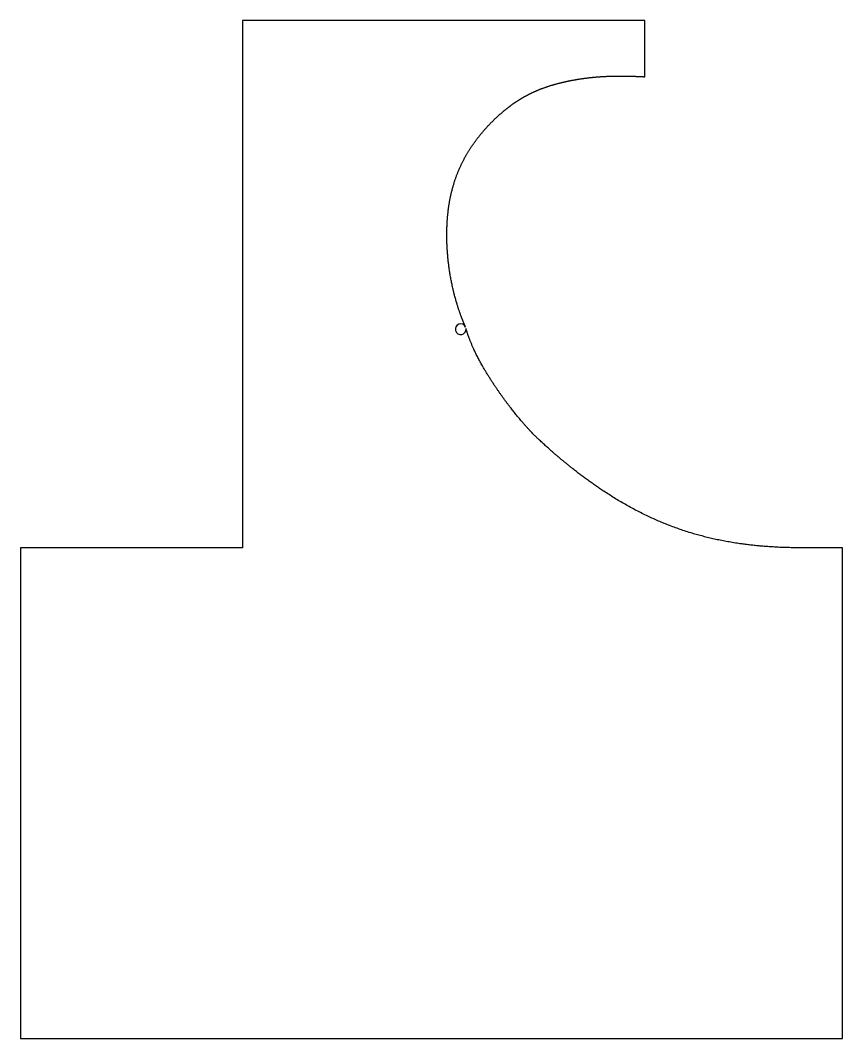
# Model space of a CAD drawing. Extents: x 12.5 to 22.7, y 8.2 to 20.8.
import ezdxf

# ---------------------------------------------------------------- set-up
doc = ezdxf.new("R2010")
doc.units = 0
doc.layers.get('0').update_dxf_attribs({"linetype": 'CONTINUOUS'})

msp = doc.modelspace()

# ---------------------------------------------------------------- linework, layer by layer
for p, q in [((20.265, 20.783), (15.28, 20.783)), ((15.28, 20.783), (15.28, 14.249)), ((20.265, 20.085), (20.265, 20.783)), ((15.28, 14.249), (12.53, 14.249)), ((12.53, 14.249), (12.53, 8.168)), ((22.716, 14.249), (22.204, 14.249)), ((22.716, 8.168), (22.716, 14.249)), ((12.53, 8.168), (22.716, 8.168))]:
    msp.add_line(p, q)
msp.add_arc((17.985, 16.957), 0.0661, -336.4322, 7.4242)
for points in [[(18.045, 16.983), (18.03, 17.018), (18.001, 17.087), (17.962, 17.191), (17.918, 17.33), (17.876, 17.503), (17.845, 17.674), (17.824, 17.843), (17.813, 18.007), (17.811, 18.166), (17.818, 18.319), (17.833, 18.467), (17.858, 18.608), (17.893, 18.744), (17.936, 18.873), (17.989, 18.996), (18.05, 19.112), (18.118, 19.221), (18.191, 19.323), (18.268, 19.417), (18.348, 19.504), (18.43, 19.584), (18.512, 19.656), (18.596, 19.723), (18.681, 19.783), (18.769, 19.837), (18.863, 19.886), (18.963, 19.93), (19.071, 19.969), (19.186, 20.002), (19.304, 20.03), (19.426, 20.053), (19.548, 20.071), (19.673, 20.084), (19.802, 20.092), (19.94, 20.095), (20.062, 20.093), (20.16, 20.09), (20.229, 20.087), (20.265, 20.085)], [(22.204, 14.249), (21.995, 14.249), (21.599, 14.266), (21.073, 14.339), (20.485, 14.523), (19.878, 14.846), (19.456, 15.15), (19.162, 15.396), (18.976, 15.567), (18.886, 15.654)]]:
    msp.add_open_spline(points, degree=5)
msp.add_open_spline([(18.886, 15.654), (18.839, 15.704), (18.747, 15.805), (18.615, 15.962), (18.452, 16.18), (18.275, 16.454), (18.16, 16.668), (18.096, 16.822), (18.063, 16.919), (18.05, 16.965)], degree=5, knots=[0, 0, 0, 0, 0, 0, 0.2, 0.4, 0.6, 0.8, 0.9855607, 0.9855607, 0.9855607, 0.9855607, 0.9855607, 0.9855607])

doc.saveas('drawing.dxf')
